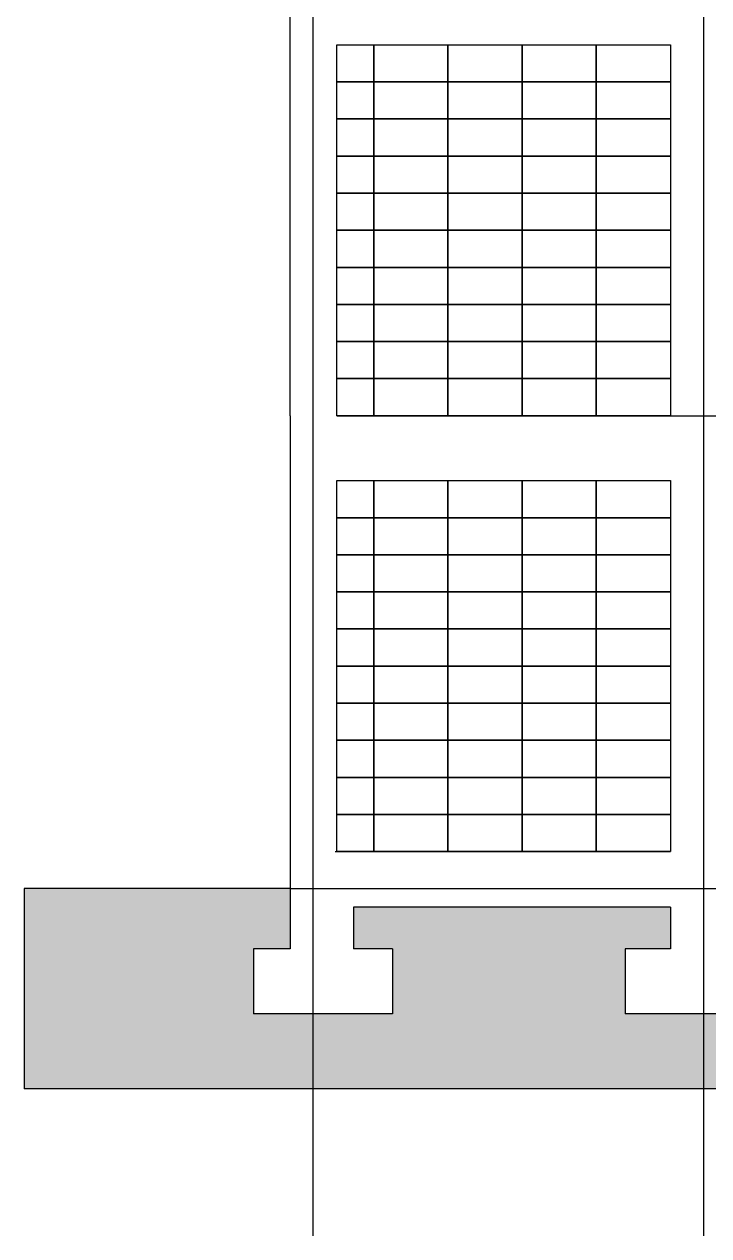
# Model space of a CAD drawing. Header units: inches. Extents: x 270 to 8013, y -75 to 10330.
# Drawn here: x 5562 to 5931, y 7929 to 8582 of the extents above; entities that cross this region are included whole.
import ezdxf

# ---------------------------------------------------------------- set-up
doc = ezdxf.new("R2010")
doc.units = ezdxf.units.IN
doc.header["$MEASUREMENT"] = 0
for name, color, linetype in [('A-ANNO-SYMB', 6, 'Continuous'), ('A-ELEV-MBE1', 7, 'Continuous'), ('A-SECT-MCUT', 7, 'Continuous'), ('A-SECT-PATT', 8, 'Continuous'), ('A-WALL-FULL', 7, 'Continuous'), ('G-ANNO-NPLT', 210, 'Continuous')]:
    doc.layers.add(name, color=color, linetype=linetype)
pattern_1 = [(360, (5391.0993, 9254.723), (3.125, 6.25), [0, -6.25])]

msp = doc.modelspace()

# ---------------------------------------------------------------- hatches: boundary and pattern name
at = {"layer": 'A-SECT-PATT'}
h = msp.add_hatch(dxfattribs=at)
h.set_pattern_fill('DOTS', color=256, scale=100, angle=90, style=0)
h.set_pattern_definition(pattern_1)
h.paths.add_polyline_path([(6399.06, 8007.87), (6399.06, 8115.78), (6309.64, 8115.78), (6309.64, 8090.78), (6309.64, 8083.28), (6329.55, 8083.28), (6329.55, 8048.28), (6254.55, 8048.28), (6254.55, 8083.28), (6275.65, 8083.28), (6275.65, 8105.82), (5935.1, 8105.78), (5935.1, 8083.28), (5939.67, 8083.28), (5960.61, 8083.28), (5960.61, 8048.28), (5885.61, 8048.28), (5885.61, 8083.28), (5905.52, 8083.28), (5910.1, 8083.28), (5910.1, 8105.78), (5739.25, 8105.78), (5739.25, 8090.78), (5739.25, 8083.28), (5760.18, 8083.28), (5760.18, 8048.28), (5685.18, 8048.28), (5685.18, 8083.28), (5705.1, 8083.28), (5705.1, 8098.28), (5705.1, 8115.78), (5561.62, 8115.78), (5561.62, 8007.87)])
h = msp.add_hatch(dxfattribs=at)
h.set_pattern_fill('DOTS', color=256, scale=100, angle=90, style=0)
h.set_pattern_definition(pattern_1)
h.paths.add_polyline_path([(6399.06, 8007.87), (6399.06, 8115.78), (6309.64, 8115.78), (6309.64, 8090.78), (6309.64, 8083.28), (6329.55, 8083.28), (6329.55, 8048.28), (6254.55, 8048.28), (6254.55, 8083.28), (6275.65, 8083.28), (6275.65, 8105.82), (5935.1, 8105.78), (5935.1, 8083.28), (5939.67, 8083.28), (5960.61, 8083.28), (5960.61, 8048.28), (5885.61, 8048.28), (5885.61, 8083.28), (5905.52, 8083.28), (5910.1, 8083.28), (5910.1, 8105.78), (5739.25, 8105.78), (5739.25, 8090.78), (5739.25, 8083.28), (5760.18, 8083.28), (5760.18, 8048.28), (5685.18, 8048.28), (5685.18, 8083.28), (5705.1, 8083.28), (5705.1, 8098.28), (5705.1, 8115.78), (5561.62, 8115.78), (5561.62, 8007.87)])

# ---------------------------------------------------------------- linework, layer by layer
at = {"layer": 'A-ANNO-SYMB', "ltscale": 0.003}
for p, q in [((5705.1, 8115.78), (5705.1, 8090.78)), ((5705.1, 8115.78), (5705.1, 8090.78)), ((5910.1, 8105.78), (5739.25, 8105.78)), ((5739.25, 8105.78), (5739.25, 8090.78)), ((5910.1, 8105.78), (5739.25, 8105.78)), ((5739.25, 8105.78), (5739.25, 8090.78)), ((5910.1, 8105.78), (5910.1, 8083.28)), ((5910.1, 8105.78), (5910.1, 8083.28)), ((5705.1, 8098.28), (5705.1, 8083.28)), ((5705.1, 8098.28), (5705.1, 8083.28)), ((5739.25, 8098.28), (5739.25, 8083.28)), ((5739.25, 8098.28), (5739.25, 8083.28)), ((5685.18, 8083.28), (5685.18, 8048.28)), ((5705.1, 8083.28), (5685.18, 8083.28)), ((5685.18, 8083.28), (5685.18, 8048.28)), ((5705.1, 8083.28), (5685.18, 8083.28)), ((5760.18, 8083.28), (5739.25, 8083.28)), ((5760.18, 8083.28), (5739.25, 8083.28)), ((5760.18, 8083.28), (5760.18, 8048.28)), ((5760.18, 8083.28), (5760.18, 8048.28)), ((5885.61, 8083.28), (5885.61, 8048.28)), ((5905.52, 8083.28), (5885.61, 8083.28)), ((5885.61, 8083.28), (5885.61, 8048.28)), ((5905.52, 8083.28), (5885.61, 8083.28)), ((5910.1, 8083.28), (5905.52, 8083.28)), ((5910.1, 8083.28), (5905.52, 8083.28)), ((5760.18, 8048.28), (5685.18, 8048.28)), ((5760.18, 8048.28), (5685.18, 8048.28)), ((5960.61, 8048.28), (5885.61, 8048.28)), ((5960.61, 8048.28), (5885.61, 8048.28))]:
    msp.add_line(p, q, dxfattribs=at)
at = {"layer": 'A-ELEV-MBE1'}
for p, q in [((5705.1, 8370.72), (5705.1, 8115.78)), ((5705.1, 8370.72), (5705.1, 8115.78)), ((5729.37, 8135.78), (5910.1, 8135.76)), ((5729.37, 8135.78), (5910.1, 8135.76)), ((5705.1, 8115.78), (5561.62, 8115.78)), ((5705.1, 8115.78), (5561.62, 8115.78)), ((6399.06, 8007.87), (5561.62, 8007.87)), ((6399.06, 8007.87), (5561.62, 8007.87))]:
    msp.add_line(p, q, dxfattribs=at)
for points in [[(5705.1, 8370.72), (5705.1, 8370.72), (5704.84, 8848.34), (5704.84, 8848.34)], [(5705.1, 8370.72), (5705.1, 8370.72), (5704.84, 8848.34), (5704.84, 8848.34)], [(5705.1, 8115.78), (6310.1, 8115.78)], [(5705.1, 8115.78), (6310.1, 8115.78)]]:
    msp.add_lwpolyline(points, dxfattribs=at)
for points in [[(5730.1, 8570.72), (5750.1, 8570.72), (5750.1, 8550.72), (5730.1, 8550.72)], [(5730.1, 8570.72), (5750.1, 8570.72), (5750.1, 8550.72), (5730.1, 8550.72)], [(5750.1, 8570.72), (5790.1, 8570.72), (5790.1, 8550.72), (5750.1, 8550.72)], [(5750.1, 8570.72), (5790.1, 8570.72), (5790.1, 8550.72), (5750.1, 8550.72)], [(5790.1, 8570.72), (5830.1, 8570.72), (5830.1, 8550.72), (5790.1, 8550.72)], [(5790.1, 8570.72), (5830.1, 8570.72), (5830.1, 8550.72), (5790.1, 8550.72)], [(5830.1, 8570.72), (5870.1, 8570.72), (5870.1, 8550.72), (5830.1, 8550.72)], [(5830.1, 8570.72), (5870.1, 8570.72), (5870.1, 8550.72), (5830.1, 8550.72)], [(5870.1, 8570.72), (5910.1, 8570.72), (5910.1, 8550.72), (5870.1, 8550.72)], [(5870.1, 8570.72), (5910.1, 8570.72), (5910.1, 8550.72), (5870.1, 8550.72)], [(5730.1, 8550.72), (5750.1, 8550.72), (5750.1, 8530.72), (5730.1, 8530.72)], [(5730.1, 8550.72), (5750.1, 8550.72), (5750.1, 8530.72), (5730.1, 8530.72)], [(5750.1, 8550.72), (5790.1, 8550.72), (5790.1, 8530.72), (5750.1, 8530.72)], [(5750.1, 8550.72), (5790.1, 8550.72), (5790.1, 8530.72), (5750.1, 8530.72)], [(5790.1, 8550.72), (5830.1, 8550.72), (5830.1, 8530.72), (5790.1, 8530.72)], [(5790.1, 8550.72), (5830.1, 8550.72), (5830.1, 8530.72), (5790.1, 8530.72)], [(5830.1, 8550.72), (5870.1, 8550.72), (5870.1, 8530.72), (5830.1, 8530.72)], [(5830.1, 8550.72), (5870.1, 8550.72), (5870.1, 8530.72), (5830.1, 8530.72)], [(5870.1, 8550.72), (5910.1, 8550.72), (5910.1, 8530.72), (5870.1, 8530.72)], [(5870.1, 8550.72), (5910.1, 8550.72), (5910.1, 8530.72), (5870.1, 8530.72)], [(5730.1, 8530.72), (5750.1, 8530.72), (5750.1, 8510.72), (5730.1, 8510.72)], [(5730.1, 8530.72), (5750.1, 8530.72), (5750.1, 8510.72), (5730.1, 8510.72)], [(5750.1, 8530.72), (5790.1, 8530.72), (5790.1, 8510.72), (5750.1, 8510.72)], [(5750.1, 8530.72), (5790.1, 8530.72), (5790.1, 8510.72), (5750.1, 8510.72)], [(5790.1, 8530.72), (5830.1, 8530.72), (5830.1, 8510.72), (5790.1, 8510.72)], [(5790.1, 8530.72), (5830.1, 8530.72), (5830.1, 8510.72), (5790.1, 8510.72)], [(5830.1, 8530.72), (5870.1, 8530.72), (5870.1, 8510.72), (5830.1, 8510.72)], [(5830.1, 8530.72), (5870.1, 8530.72), (5870.1, 8510.72), (5830.1, 8510.72)], [(5870.1, 8530.72), (5910.1, 8530.72), (5910.1, 8510.72), (5870.1, 8510.72)], [(5870.1, 8530.72), (5910.1, 8530.72), (5910.1, 8510.72), (5870.1, 8510.72)], [(5730.1, 8510.72), (5750.1, 8510.72), (5750.1, 8490.72), (5730.1, 8490.72)], [(5730.1, 8510.72), (5750.1, 8510.72), (5750.1, 8490.72), (5730.1, 8490.72)], [(5750.1, 8510.72), (5790.1, 8510.72), (5790.1, 8490.72), (5750.1, 8490.72)], [(5750.1, 8510.72), (5790.1, 8510.72), (5790.1, 8490.72), (5750.1, 8490.72)], [(5790.1, 8510.72), (5830.1, 8510.72), (5830.1, 8490.72), (5790.1, 8490.72)], [(5790.1, 8510.72), (5830.1, 8510.72), (5830.1, 8490.72), (5790.1, 8490.72)], [(5830.1, 8510.72), (5870.1, 8510.72), (5870.1, 8490.72), (5830.1, 8490.72)], [(5830.1, 8510.72), (5870.1, 8510.72), (5870.1, 8490.72), (5830.1, 8490.72)], [(5870.1, 8510.72), (5910.1, 8510.72), (5910.1, 8490.72), (5870.1, 8490.72)], [(5870.1, 8510.72), (5910.1, 8510.72), (5910.1, 8490.72), (5870.1, 8490.72)], [(5730.1, 8490.72), (5750.1, 8490.72), (5750.1, 8470.72), (5730.1, 8470.72)], [(5730.1, 8490.72), (5750.1, 8490.72), (5750.1, 8470.72), (5730.1, 8470.72)], [(5750.1, 8490.72), (5790.1, 8490.72), (5790.1, 8470.72), (5750.1, 8470.72)], [(5750.1, 8490.72), (5790.1, 8490.72), (5790.1, 8470.72), (5750.1, 8470.72)], [(5790.1, 8490.72), (5830.1, 8490.72), (5830.1, 8470.72), (5790.1, 8470.72)], [(5790.1, 8490.72), (5830.1, 8490.72), (5830.1, 8470.72), (5790.1, 8470.72)], [(5830.1, 8490.72), (5870.1, 8490.72), (5870.1, 8470.72), (5830.1, 8470.72)], [(5830.1, 8490.72), (5870.1, 8490.72), (5870.1, 8470.72), (5830.1, 8470.72)], [(5870.1, 8490.72), (5910.1, 8490.72), (5910.1, 8470.72), (5870.1, 8470.72)], [(5870.1, 8490.72), (5910.1, 8490.72), (5910.1, 8470.72), (5870.1, 8470.72)], [(5730.1, 8470.72), (5750.1, 8470.72), (5750.1, 8450.72), (5730.1, 8450.72)], [(5730.1, 8470.72), (5750.1, 8470.72), (5750.1, 8450.72), (5730.1, 8450.72)], [(5750.1, 8470.72), (5790.1, 8470.72), (5790.1, 8450.72), (5750.1, 8450.72)], [(5750.1, 8470.72), (5790.1, 8470.72), (5790.1, 8450.72), (5750.1, 8450.72)], [(5790.1, 8470.72), (5830.1, 8470.72), (5830.1, 8450.72), (5790.1, 8450.72)], [(5790.1, 8470.72), (5830.1, 8470.72), (5830.1, 8450.72), (5790.1, 8450.72)], [(5830.1, 8470.72), (5870.1, 8470.72), (5870.1, 8450.72), (5830.1, 8450.72)], [(5830.1, 8470.72), (5870.1, 8470.72), (5870.1, 8450.72), (5830.1, 8450.72)], [(5870.1, 8470.72), (5910.1, 8470.72), (5910.1, 8450.72), (5870.1, 8450.72)], [(5870.1, 8470.72), (5910.1, 8470.72), (5910.1, 8450.72), (5870.1, 8450.72)], [(5730.1, 8450.72), (5750.1, 8450.72), (5750.1, 8430.72), (5730.1, 8430.72)], [(5730.1, 8450.72), (5750.1, 8450.72), (5750.1, 8430.72), (5730.1, 8430.72)], [(5750.1, 8450.72), (5790.1, 8450.72), (5790.1, 8430.72), (5750.1, 8430.72)], [(5750.1, 8450.72), (5790.1, 8450.72), (5790.1, 8430.72), (5750.1, 8430.72)], [(5790.1, 8450.72), (5830.1, 8450.72), (5830.1, 8430.72), (5790.1, 8430.72)], [(5790.1, 8450.72), (5830.1, 8450.72), (5830.1, 8430.72), (5790.1, 8430.72)], [(5830.1, 8450.72), (5870.1, 8450.72), (5870.1, 8430.72), (5830.1, 8430.72)], [(5830.1, 8450.72), (5870.1, 8450.72), (5870.1, 8430.72), (5830.1, 8430.72)], [(5870.1, 8450.72), (5910.1, 8450.72), (5910.1, 8430.72), (5870.1, 8430.72)], [(5870.1, 8450.72), (5910.1, 8450.72), (5910.1, 8430.72), (5870.1, 8430.72)], [(5730.1, 8430.72), (5750.1, 8430.72), (5750.1, 8410.72), (5730.1, 8410.72)], [(5730.1, 8430.72), (5750.1, 8430.72), (5750.1, 8410.72), (5730.1, 8410.72)], [(5750.1, 8430.72), (5790.1, 8430.72), (5790.1, 8410.72), (5750.1, 8410.72)], [(5750.1, 8430.72), (5790.1, 8430.72), (5790.1, 8410.72), (5750.1, 8410.72)], [(5790.1, 8430.72), (5830.1, 8430.72), (5830.1, 8410.72), (5790.1, 8410.72)], [(5790.1, 8430.72), (5830.1, 8430.72), (5830.1, 8410.72), (5790.1, 8410.72)], [(5830.1, 8430.72), (5870.1, 8430.72), (5870.1, 8410.72), (5830.1, 8410.72)], [(5830.1, 8430.72), (5870.1, 8430.72), (5870.1, 8410.72), (5830.1, 8410.72)], [(5870.1, 8430.72), (5910.1, 8430.72), (5910.1, 8410.72), (5870.1, 8410.72)], [(5870.1, 8430.72), (5910.1, 8430.72), (5910.1, 8410.72), (5870.1, 8410.72)], [(5730.1, 8410.72), (5750.1, 8410.72), (5750.1, 8390.72), (5730.1, 8390.72)], [(5730.1, 8410.72), (5750.1, 8410.72), (5750.1, 8390.72), (5730.1, 8390.72)], [(5750.1, 8410.72), (5790.1, 8410.72), (5790.1, 8390.72), (5750.1, 8390.72)], [(5750.1, 8410.72), (5790.1, 8410.72), (5790.1, 8390.72), (5750.1, 8390.72)], [(5790.1, 8410.72), (5830.1, 8410.72), (5830.1, 8390.72), (5790.1, 8390.72)], [(5790.1, 8410.72), (5830.1, 8410.72), (5830.1, 8390.72), (5790.1, 8390.72)], [(5830.1, 8410.72), (5870.1, 8410.72), (5870.1, 8390.72), (5830.1, 8390.72)], [(5830.1, 8410.72), (5870.1, 8410.72), (5870.1, 8390.72), (5830.1, 8390.72)], [(5870.1, 8410.72), (5910.1, 8410.72), (5910.1, 8390.72), (5870.1, 8390.72)], [(5870.1, 8410.72), (5910.1, 8410.72), (5910.1, 8390.72), (5870.1, 8390.72)], [(5730.1, 8390.72), (5750.1, 8390.72), (5750.1, 8370.72), (5730.1, 8370.72)], [(5730.1, 8390.72), (5750.1, 8390.72), (5750.1, 8370.72), (5730.1, 8370.72)], [(5750.1, 8390.72), (5790.1, 8390.72), (5790.1, 8370.72), (5750.1, 8370.72)], [(5750.1, 8390.72), (5790.1, 8390.72), (5790.1, 8370.72), (5750.1, 8370.72)], [(5790.1, 8390.72), (5830.1, 8390.72), (5830.1, 8370.72), (5790.1, 8370.72)], [(5790.1, 8390.72), (5830.1, 8390.72), (5830.1, 8370.72), (5790.1, 8370.72)], [(5830.1, 8390.72), (5870.1, 8390.72), (5870.1, 8370.72), (5830.1, 8370.72)], [(5830.1, 8390.72), (5870.1, 8390.72), (5870.1, 8370.72), (5830.1, 8370.72)], [(5870.1, 8390.72), (5910.1, 8390.72), (5910.1, 8370.72), (5870.1, 8370.72)], [(5870.1, 8390.72), (5910.1, 8390.72), (5910.1, 8370.72), (5870.1, 8370.72)], [(5730.1, 8335.76), (5750.1, 8335.76), (5750.1, 8315.76), (5730.1, 8315.76)], [(5730.1, 8335.76), (5750.1, 8335.76), (5750.1, 8315.76), (5730.1, 8315.76)], [(5750.1, 8335.76), (5790.1, 8335.76), (5790.1, 8315.76), (5750.1, 8315.76)], [(5750.1, 8335.76), (5790.1, 8335.76), (5790.1, 8315.76), (5750.1, 8315.76)], [(5790.1, 8335.76), (5830.1, 8335.76), (5830.1, 8315.76), (5790.1, 8315.76)], [(5790.1, 8335.76), (5830.1, 8335.76), (5830.1, 8315.76), (5790.1, 8315.76)], [(5830.1, 8335.76), (5870.1, 8335.76), (5870.1, 8315.76), (5830.1, 8315.76)], [(5830.1, 8335.76), (5870.1, 8335.76), (5870.1, 8315.76), (5830.1, 8315.76)], [(5870.1, 8335.76), (5910.1, 8335.76), (5910.1, 8315.76), (5870.1, 8315.76)], [(5870.1, 8335.76), (5910.1, 8335.76), (5910.1, 8315.76), (5870.1, 8315.76)], [(5730.1, 8315.76), (5750.1, 8315.76), (5750.1, 8295.76), (5730.1, 8295.76)], [(5730.1, 8315.76), (5750.1, 8315.76), (5750.1, 8295.76), (5730.1, 8295.76)], [(5750.1, 8315.76), (5790.1, 8315.76), (5790.1, 8295.76), (5750.1, 8295.76)], [(5750.1, 8315.76), (5790.1, 8315.76), (5790.1, 8295.76), (5750.1, 8295.76)], [(5790.1, 8315.76), (5830.1, 8315.76), (5830.1, 8295.76), (5790.1, 8295.76)], [(5790.1, 8315.76), (5830.1, 8315.76), (5830.1, 8295.76), (5790.1, 8295.76)], [(5830.1, 8315.76), (5870.1, 8315.76), (5870.1, 8295.76), (5830.1, 8295.76)], [(5830.1, 8315.76), (5870.1, 8315.76), (5870.1, 8295.76), (5830.1, 8295.76)], [(5870.1, 8315.76), (5910.1, 8315.76), (5910.1, 8295.76), (5870.1, 8295.76)], [(5870.1, 8315.76), (5910.1, 8315.76), (5910.1, 8295.76), (5870.1, 8295.76)], [(5730.1, 8295.76), (5750.1, 8295.76), (5750.1, 8275.76), (5730.1, 8275.76)], [(5730.1, 8295.76), (5750.1, 8295.76), (5750.1, 8275.76), (5730.1, 8275.76)], [(5750.1, 8295.76), (5790.1, 8295.76), (5790.1, 8275.76), (5750.1, 8275.76)], [(5750.1, 8295.76), (5790.1, 8295.76), (5790.1, 8275.76), (5750.1, 8275.76)], [(5790.1, 8295.76), (5830.1, 8295.76), (5830.1, 8275.76), (5790.1, 8275.76)], [(5790.1, 8295.76), (5830.1, 8295.76), (5830.1, 8275.76), (5790.1, 8275.76)], [(5830.1, 8295.76), (5870.1, 8295.76), (5870.1, 8275.76), (5830.1, 8275.76)], [(5830.1, 8295.76), (5870.1, 8295.76), (5870.1, 8275.76), (5830.1, 8275.76)], [(5870.1, 8295.76), (5910.1, 8295.76), (5910.1, 8275.76), (5870.1, 8275.76)], [(5870.1, 8295.76), (5910.1, 8295.76), (5910.1, 8275.76), (5870.1, 8275.76)], [(5730.1, 8275.76), (5750.1, 8275.76), (5750.1, 8255.76), (5730.1, 8255.76)], [(5730.1, 8275.76), (5750.1, 8275.76), (5750.1, 8255.76), (5730.1, 8255.76)], [(5750.1, 8275.76), (5790.1, 8275.76), (5790.1, 8255.76), (5750.1, 8255.76)], [(5750.1, 8275.76), (5790.1, 8275.76), (5790.1, 8255.76), (5750.1, 8255.76)], [(5790.1, 8275.76), (5830.1, 8275.76), (5830.1, 8255.76), (5790.1, 8255.76)], [(5790.1, 8275.76), (5830.1, 8275.76), (5830.1, 8255.76), (5790.1, 8255.76)], [(5830.1, 8275.76), (5870.1, 8275.76), (5870.1, 8255.76), (5830.1, 8255.76)], [(5830.1, 8275.76), (5870.1, 8275.76), (5870.1, 8255.76), (5830.1, 8255.76)], [(5870.1, 8275.76), (5910.1, 8275.76), (5910.1, 8255.76), (5870.1, 8255.76)], [(5870.1, 8275.76), (5910.1, 8275.76), (5910.1, 8255.76), (5870.1, 8255.76)], [(5730.1, 8255.76), (5750.1, 8255.76), (5750.1, 8235.76), (5730.1, 8235.76)], [(5730.1, 8255.76), (5750.1, 8255.76), (5750.1, 8235.76), (5730.1, 8235.76)], [(5750.1, 8255.76), (5790.1, 8255.76), (5790.1, 8235.76), (5750.1, 8235.76)], [(5750.1, 8255.76), (5790.1, 8255.76), (5790.1, 8235.76), (5750.1, 8235.76)], [(5790.1, 8255.76), (5830.1, 8255.76), (5830.1, 8235.76), (5790.1, 8235.76)], [(5790.1, 8255.76), (5830.1, 8255.76), (5830.1, 8235.76), (5790.1, 8235.76)], [(5830.1, 8255.76), (5870.1, 8255.76), (5870.1, 8235.76), (5830.1, 8235.76)], [(5830.1, 8255.76), (5870.1, 8255.76), (5870.1, 8235.76), (5830.1, 8235.76)], [(5870.1, 8255.76), (5910.1, 8255.76), (5910.1, 8235.76), (5870.1, 8235.76)], [(5870.1, 8255.76), (5910.1, 8255.76), (5910.1, 8235.76), (5870.1, 8235.76)], [(5730.1, 8235.76), (5750.1, 8235.76), (5750.1, 8215.76), (5730.1, 8215.76)], [(5730.1, 8235.76), (5750.1, 8235.76), (5750.1, 8215.76), (5730.1, 8215.76)], [(5750.1, 8235.76), (5790.1, 8235.76), (5790.1, 8215.76), (5750.1, 8215.76)], [(5750.1, 8235.76), (5790.1, 8235.76), (5790.1, 8215.76), (5750.1, 8215.76)], [(5790.1, 8235.76), (5830.1, 8235.76), (5830.1, 8215.76), (5790.1, 8215.76)], [(5790.1, 8235.76), (5830.1, 8235.76), (5830.1, 8215.76), (5790.1, 8215.76)], [(5830.1, 8235.76), (5870.1, 8235.76), (5870.1, 8215.76), (5830.1, 8215.76)], [(5830.1, 8235.76), (5870.1, 8235.76), (5870.1, 8215.76), (5830.1, 8215.76)], [(5870.1, 8235.76), (5910.1, 8235.76), (5910.1, 8215.76), (5870.1, 8215.76)], [(5870.1, 8235.76), (5910.1, 8235.76), (5910.1, 8215.76), (5870.1, 8215.76)], [(5730.1, 8215.76), (5750.1, 8215.76), (5750.1, 8195.76), (5730.1, 8195.76)], [(5730.1, 8215.76), (5750.1, 8215.76), (5750.1, 8195.76), (5730.1, 8195.76)], [(5750.1, 8215.76), (5790.1, 8215.76), (5790.1, 8195.76), (5750.1, 8195.76)], [(5750.1, 8215.76), (5790.1, 8215.76), (5790.1, 8195.76), (5750.1, 8195.76)], [(5790.1, 8215.76), (5830.1, 8215.76), (5830.1, 8195.76), (5790.1, 8195.76)], [(5790.1, 8215.76), (5830.1, 8215.76), (5830.1, 8195.76), (5790.1, 8195.76)], [(5830.1, 8215.76), (5870.1, 8215.76), (5870.1, 8195.76), (5830.1, 8195.76)], [(5830.1, 8215.76), (5870.1, 8215.76), (5870.1, 8195.76), (5830.1, 8195.76)], [(5870.1, 8215.76), (5910.1, 8215.76), (5910.1, 8195.76), (5870.1, 8195.76)], [(5870.1, 8215.76), (5910.1, 8215.76), (5910.1, 8195.76), (5870.1, 8195.76)], [(5730.1, 8195.76), (5750.1, 8195.76), (5750.1, 8175.76), (5730.1, 8175.76)], [(5730.1, 8195.76), (5750.1, 8195.76), (5750.1, 8175.76), (5730.1, 8175.76)], [(5750.1, 8195.76), (5790.1, 8195.76), (5790.1, 8175.76), (5750.1, 8175.76)], [(5750.1, 8195.76), (5790.1, 8195.76), (5790.1, 8175.76), (5750.1, 8175.76)], [(5790.1, 8195.76), (5830.1, 8195.76), (5830.1, 8175.76), (5790.1, 8175.76)], [(5790.1, 8195.76), (5830.1, 8195.76), (5830.1, 8175.76), (5790.1, 8175.76)], [(5830.1, 8195.76), (5870.1, 8195.76), (5870.1, 8175.76), (5830.1, 8175.76)], [(5830.1, 8195.76), (5870.1, 8195.76), (5870.1, 8175.76), (5830.1, 8175.76)], [(5870.1, 8195.76), (5910.1, 8195.76), (5910.1, 8175.76), (5870.1, 8175.76)], [(5870.1, 8195.76), (5910.1, 8195.76), (5910.1, 8175.76), (5870.1, 8175.76)], [(5730.1, 8175.76), (5750.1, 8175.76), (5750.1, 8155.76), (5730.1, 8155.76)], [(5730.1, 8175.76), (5750.1, 8175.76), (5750.1, 8155.76), (5730.1, 8155.76)], [(5750.1, 8175.76), (5790.1, 8175.76), (5790.1, 8155.76), (5750.1, 8155.76)], [(5750.1, 8175.76), (5790.1, 8175.76), (5790.1, 8155.76), (5750.1, 8155.76)], [(5790.1, 8175.76), (5830.1, 8175.76), (5830.1, 8155.76), (5790.1, 8155.76)], [(5790.1, 8175.76), (5830.1, 8175.76), (5830.1, 8155.76), (5790.1, 8155.76)], [(5830.1, 8175.76), (5870.1, 8175.76), (5870.1, 8155.76), (5830.1, 8155.76)], [(5830.1, 8175.76), (5870.1, 8175.76), (5870.1, 8155.76), (5830.1, 8155.76)], [(5870.1, 8175.76), (5910.1, 8175.76), (5910.1, 8155.76), (5870.1, 8155.76)], [(5870.1, 8175.76), (5910.1, 8175.76), (5910.1, 8155.76), (5870.1, 8155.76)], [(5730.1, 8155.76), (5750.1, 8155.76), (5750.1, 8135.76), (5730.1, 8135.76)], [(5730.1, 8155.76), (5750.1, 8155.76), (5750.1, 8135.76), (5730.1, 8135.76)], [(5750.1, 8155.76), (5790.1, 8155.76), (5790.1, 8135.76), (5750.1, 8135.76)], [(5750.1, 8155.76), (5790.1, 8155.76), (5790.1, 8135.76), (5750.1, 8135.76)], [(5790.1, 8155.76), (5830.1, 8155.76), (5830.1, 8135.76), (5790.1, 8135.76)], [(5790.1, 8155.76), (5830.1, 8155.76), (5830.1, 8135.76), (5790.1, 8135.76)], [(5830.1, 8155.76), (5870.1, 8155.76), (5870.1, 8135.76), (5830.1, 8135.76)], [(5830.1, 8155.76), (5870.1, 8155.76), (5870.1, 8135.76), (5830.1, 8135.76)], [(5870.1, 8155.76), (5910.1, 8155.76), (5910.1, 8135.76), (5870.1, 8135.76)], [(5870.1, 8155.76), (5910.1, 8155.76), (5910.1, 8135.76), (5870.1, 8135.76)]]:
    msp.add_lwpolyline(points, close=True, dxfattribs=at)
at = {"layer": 'A-SECT-MCUT'}
msp.add_lwpolyline([(5730.1, 8370.72), (6275.65, 8370.72)], dxfattribs=at)
msp.add_lwpolyline([(5730.1, 8370.72), (6275.65, 8370.72)], dxfattribs=at)
at = {"layer": 'A-WALL-FULL'}
msp.add_line((5561.62, 8115.78), (5561.62, 8007.87), dxfattribs=at)
at = {"layer": 'G-ANNO-NPLT', "ltscale": 18}
for points in [[(5717.45, 7928.59), (5717.45, 8986.7)], [(5928.09, 7928.59), (5928.09, 8986.7)]]:
    msp.add_lwpolyline(points, dxfattribs=at)

doc.saveas('drawing.dxf')
